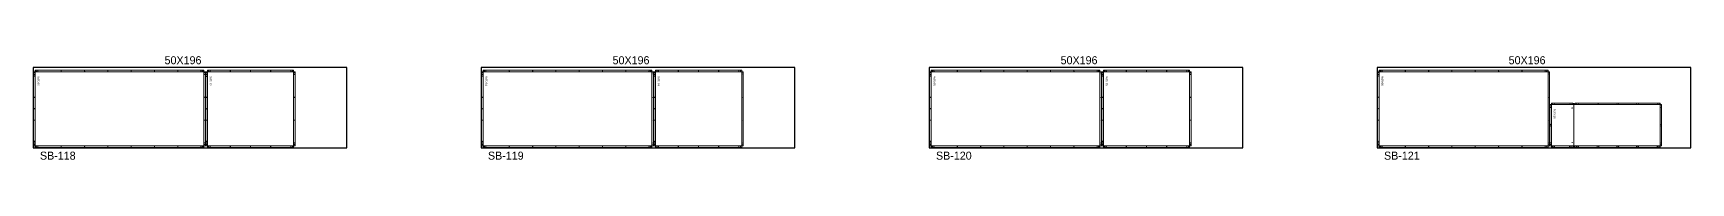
# Model space of a CAD drawing. Header units: inches. Extents: x 332 to 13969, y 521 to 599.
# Drawn here: x 332 to 1368, y 521 to 586 of the extents above; entities that cross this region are included whole.
import ezdxf

# ---------------------------------------------------------------- set-up
doc = ezdxf.new("R2010")
doc.units = ezdxf.units.IN
doc.header["$MEASUREMENT"] = 0
for name, color, linetype, lineweight in [('ACM_Layer 1_Router Offset_Panel Cut', 1, 'Continuous', 9), ('ACM_Layer 3_Open Offset Countour_Route Lines', 4, 'Continuous', 9), ('ACM_Layer 4_Drill Centers_Rivet Holes', 3, 'Continuous', 9), ('ACM_Layer 5_Drill Centers_Weep Holes', 6, 'Continuous', 9)]:
    doc.layers.add(name, color=color, linetype=linetype, lineweight=lineweight)
doc.layers.add('ACM_Reference_Text', color=7, linetype='Continuous')
doc.styles.add('ER_Basic_SS', font='', dxfattribs={"height": 1.25})
doc.styles.get('ER_Basic_SS').set_extended_font_data('ER_Basic_SS')

# ---------------------------------------------------------------- blocks, each defined once
blk = doc.blocks.new('*U147')
for p, q in [((-97.8, -34.2), (-98, -34.2)), ((-97.8, -34.5), (-97.8, -34.2))]:
    blk.add_line(p, q)
blk.add_lwpolyline([(-98, -34.5), (98, -34.5), (98, 15.5), (-98, 15.5)], close=True)
at = {"insert": (-15.9, 22.6), "char_height": 5, "attachment_point": 1}
blk.add_mtext_dynamic_manual_height_columns('50X196', width=43.964, gutter_width=1, heights=[0], dxfattribs=at)
blk = doc.blocks.new('*U148')
at = {"color": 0, "linetype": 'ByBlock', "lineweight": -2, "transparency": 16777216}
for p in [(0, 0), (280, 0), (560, 0), (840, 0)]:
    blk.add_blockref('*U147', p, dxfattribs=at)

msp = doc.modelspace()

# ---------------------------------------------------------------- linework, layer by layer
at = {"layer": 'ACM_Layer 1_Router Offset_Panel Cut'}
for points in [[(439, 577.4), (333.5, 577.4), (333.5, 576.4), (332.5, 576.4), (332.5, 530.2), (333.5, 530.2), (333.5, 529.2), (439, 529.2), (439, 530.2), (440, 530.2), (440, 576.4), (439, 576.4)], [(495, 577.4), (441.2, 577.4), (441.2, 576.4), (440.2, 576.4), (440.2, 530.2), (441.2, 530.2), (441.2, 529.2), (495, 529.2), (495, 530.2), (496, 530.2), (496, 576.4), (495, 576.4)], [(719, 577.4), (613.5, 577.4), (613.5, 576.4), (612.5, 576.4), (612.5, 530.2), (613.5, 530.2), (613.5, 529.2), (719, 529.2), (719, 530.2), (720, 530.2), (720, 576.4), (719, 576.4)], [(775.1, 577.4), (721.2, 577.4), (721.2, 576.4), (720.2, 576.4), (720.2, 530.2), (721.2, 530.2), (721.2, 529.2), (775.1, 529.2), (775.1, 530.2), (776, 530.2), (776, 576.4), (775.1, 576.4)], [(999, 577.4), (893.5, 577.4), (893.5, 576.4), (892.5, 576.4), (892.5, 530.2), (893.5, 530.2), (893.5, 529.2), (999, 529.2), (999, 530.2), (1000, 530.2), (1000, 576.4), (999, 576.4)], [(1055, 577.4), (1001.2, 577.4), (1001.2, 576.4), (1000.2, 576.4), (1000.2, 530.2), (1001.2, 530.2), (1001.2, 529.2), (1055, 529.2), (1055, 530.2), (1056, 530.2), (1056, 576.4), (1055, 576.4)], [(1279, 577.4), (1173.5, 577.4), (1173.5, 576.4), (1172.5, 576.4), (1172.5, 530.2), (1173.5, 530.2), (1173.5, 529.2), (1279, 529.2), (1279, 530.2), (1279.9, 530.2), (1279.9, 576.4), (1279, 576.4)], [(1280.2, 555.9), (1280.2, 530.2), (1281.2, 530.2), (1281.2, 529.2), (1294.2, 529.2), (1295.2, 530.2), (1296.1, 529.2), (1349, 529.2), (1349, 530.2), (1350, 530.2), (1350, 555.9), (1349, 555.9), (1349, 556.9), (1296.1, 556.9), (1295.2, 555.9), (1294.2, 556.9), (1281.2, 556.9), (1281.2, 555.9)]]:
    msp.add_lwpolyline(points, close=True, dxfattribs=at)
at = {"layer": 'ACM_Layer 3_Open Offset Countour_Route Lines'}
for p, q in [((440, 576.4), (332.5, 576.4)), ((333.5, 577.4), (333.5, 529.2)), ((439, 577.4), (439, 529.2)), ((496, 576.4), (440.2, 576.4)), ((441.2, 577.4), (441.2, 529.2)), ((495, 577.4), (495, 529.2)), ((720, 576.4), (612.5, 576.4)), ((613.5, 577.4), (613.5, 529.2)), ((719, 577.4), (719, 529.2)), ((776, 576.4), (720.2, 576.4)), ((721.2, 577.4), (721.2, 529.2)), ((775.1, 577.4), (775.1, 529.2)), ((1000, 576.4), (892.5, 576.4)), ((893.5, 577.4), (893.5, 529.2)), ((999, 577.4), (999, 529.2)), ((1056, 576.4), (1000.2, 576.4)), ((1001.2, 577.4), (1001.2, 529.2)), ((1055, 577.4), (1055, 529.2)), ((1279.9, 576.4), (1172.5, 576.4)), ((1173.5, 577.4), (1173.5, 529.2)), ((1279, 577.4), (1279, 529.2)), ((1280.2, 555.9), (1350, 555.9)), ((1281.2, 556.9), (1281.2, 529.2)), ((1295.2, 556.9), (1295.2, 529.2)), ((1349, 556.9), (1349, 529.2)), ((440, 530.2), (332.5, 530.2)), ((496, 530.2), (440.2, 530.2)), ((720, 530.2), (612.5, 530.2)), ((776, 530.2), (720.2, 530.2)), ((1000, 530.2), (892.5, 530.2)), ((1056, 530.2), (1000.2, 530.2)), ((1279.9, 530.2), (1172.5, 530.2)), ((1280.2, 530.2), (1350, 530.2))]:
    msp.add_line(p, q, dxfattribs=at)
at = {"layer": 'ACM_Layer 4_Drill Centers_Rivet Holes'}
for centre in [(333, 575.7), (333, 574.7), (334.2, 576.9), (335.2, 576.9), (349.8, 576.9), (364.4, 576.9), (378.9, 576.9), (393.5, 576.9), (408.1, 576.9), (422.7, 576.9), (437.2, 576.9), (438.2, 576.9), (439.5, 575.7), (439.5, 574.7), (440.7, 575.7), (440.7, 574.7), (441.9, 576.9), (442.9, 576.9), (455.5, 576.9), (468.1, 576.9), (480.7, 576.9), (493.3, 576.9), (494.3, 576.9), (495.5, 575.7), (495.5, 574.7), (613, 575.7), (613, 574.7), (614.2, 576.9), (615.2, 576.9), (629.8, 576.9), (644.4, 576.9), (658.9, 576.9), (673.5, 576.9), (688.1, 576.9), (702.7, 576.9), (717.2, 576.9), (718.2, 576.9), (719.5, 575.7), (719.5, 574.7), (720.7, 575.7), (720.7, 574.7), (722, 576.9), (723, 576.9), (735.5, 576.9), (748.1, 576.9), (760.7, 576.9), (773.3, 576.9), (774.3, 576.9), (775.6, 575.7), (775.6, 574.7), (893, 575.7), (893, 574.7), (894.2, 576.9), (895.2, 576.9), (909.8, 576.9), (924.4, 576.9), (938.9, 576.9), (953.5, 576.9), (968.1, 576.9), (982.7, 576.9), (997.2, 576.9), (998.2, 576.9), (999.5, 575.7), (999.5, 574.7), (1000.7, 575.7), (1000.7, 574.7), (1001.9, 576.9), (1002.9, 576.9), (1015.5, 576.9), (1028.1, 576.9), (1040.7, 576.9), (1053.3, 576.9), (1054.3, 576.9), (1055.5, 575.7), (1055.5, 574.7), (1173, 575.7), (1173, 574.7), (1174.2, 576.9), (1175.2, 576.9), (1189.8, 576.9), (1204.4, 576.9), (1218.9, 576.9), (1233.5, 576.9), (1248.1, 576.9), (1262.7, 576.9), (1277.2, 576.9), (1278.2, 576.9), (1279.5, 575.7), (1279.5, 574.7), (333, 560.5), (439.5, 560.5), (440.7, 560.5), (495.5, 560.5), (613, 560.5), (719.5, 560.5), (720.7, 560.5), (775.6, 560.5), (893, 560.5), (999.5, 560.5), (1000.7, 560.5), (1055.5, 560.5), (1173, 560.5), (1279.5, 560.5), (1280.7, 555.2), (1280.7, 554.2), (1281.9, 556.4), (1282.9, 556.4), (1292.4, 556.4), (1293.4, 556.4), (1296.9, 556.4), (1297.9, 556.4), (1309.7, 556.4), (1310.7, 556.4), (1322.1, 556.4), (1323.1, 556.4), (1334.4, 556.4), (1335.4, 556.4), (1347.3, 556.4), (1348.3, 556.4), (1349.5, 555.2), (1349.5, 554.2), (333, 546.2), (439.5, 546.2), (440.7, 546.2), (495.5, 546.2), (613, 546.2), (719.5, 546.2), (720.7, 546.2), (775.6, 546.2), (893, 546.2), (999.5, 546.2), (1000.7, 546.2), (1055.5, 546.2), (1173, 546.2), (1279.5, 546.2), (1280.7, 543.6), (1280.7, 542.6), (1349.5, 543.6), (1349.5, 542.6), (333, 532), (333, 531), (334.2, 529.7), (335.2, 529.7), (349.8, 529.7), (364.4, 529.7), (378.9, 529.7), (393.5, 529.7), (408.1, 529.7), (422.7, 529.7), (437.2, 529.7), (438.2, 529.7), (439.5, 532), (439.5, 531), (440.7, 532), (440.7, 531), (441.9, 529.7), (442.9, 529.7), (455.5, 529.7), (468.1, 529.7), (480.7, 529.7), (493.3, 529.7), (494.3, 529.7), (495.5, 532), (495.5, 531), (613, 532), (613, 531), (614.2, 529.7), (615.2, 529.7), (629.8, 529.7), (644.4, 529.7), (658.9, 529.7), (673.5, 529.7), (688.1, 529.7), (702.7, 529.7), (717.2, 529.7), (718.2, 529.7), (719.5, 532), (719.5, 531), (720.7, 532), (720.7, 531), (722, 529.7), (723, 529.7), (735.5, 529.7), (748.1, 529.7), (760.7, 529.7), (773.3, 529.7), (774.3, 529.7), (775.6, 532), (775.6, 531), (893, 532), (893, 531), (894.2, 529.7), (895.2, 529.7), (909.8, 529.7), (924.4, 529.7), (938.9, 529.7), (953.5, 529.7), (968.1, 529.7), (982.7, 529.7), (997.2, 529.7), (998.2, 529.7), (999.5, 532), (999.5, 531), (1000.7, 532), (1000.7, 531), (1001.9, 529.7), (1002.9, 529.7), (1015.5, 529.7), (1028.1, 529.7), (1040.7, 529.7), (1053.3, 529.7), (1054.3, 529.7), (1055.5, 532), (1055.5, 531), (1173, 532), (1173, 531), (1174.2, 529.7), (1175.2, 529.7), (1189.8, 529.7), (1204.4, 529.7), (1218.9, 529.7), (1233.5, 529.7), (1248.1, 529.7), (1262.7, 529.7), (1277.2, 529.7), (1278.2, 529.7), (1279.5, 532), (1279.5, 531), (1280.7, 532), (1280.7, 531), (1281.9, 529.7), (1282.9, 529.7), (1292.4, 529.7), (1293.4, 529.7), (1296.9, 529.7), (1297.9, 529.7), (1309.7, 529.7), (1310.7, 529.7), (1322.1, 529.7), (1323.1, 529.7), (1334.4, 529.7), (1335.4, 529.7), (1347.3, 529.7), (1348.3, 529.7), (1349.5, 532), (1349.5, 531)]:
    msp.add_circle(centre, 0.0625, dxfattribs=at)
at = {"layer": 'ACM_Layer 5_Drill Centers_Weep Holes'}
for centre in [(333, 573.7), (440.7, 573.6), (613.1, 573.7), (720.8, 573.7), (893, 573.7), (1000.7, 573.7), (1173.1, 573.7), (333, 553.4), (440.7, 553.3), (613.1, 553.4), (720.8, 553.4), (893, 553.4), (1000.7, 553.4), (1173.1, 553.4), (1294.1, 553.9), (333, 533), (440.7, 533), (613.1, 533), (720.8, 533), (893, 533), (1000.7, 533), (1173.1, 533), (1294.1, 532.3)]:
    msp.add_circle(centre, 0.125, dxfattribs=at)

# ---------------------------------------------------------------- block references
msp.add_blockref('*U148', (430.3, 563.5))

# ---------------------------------------------------------------- texts
at = {"char_height": 5, "attachment_point": 1}
for s, insert in [('SB-118', (336.5, 526.6)), ('SB-119', (616.5, 526.6)), ('SB-120', (896.5, 526.6)), ('SB-121', (1176.5, 526.6))]:
    msp.add_mtext_dynamic_manual_height_columns(s, width=43.964, gutter_width=1, heights=[0], dxfattribs=dict(at, insert=insert))
at = {"layer": 'ACM_Reference_Text', "style": 'ER_Basic_SS'}
for s, p in [('9.05-03', (334.8, 573.6)), ('9.05-13', (442.5, 573.6)), ('9.05-04', (614.8, 573.6)), ('9.05-14', (722.5, 573.6)), ('9.05-05', (894.8, 573.6)), ('9.05-15', (1002.5, 573.6)), ('9.05-06', (1174.8, 573.6)), ('9.05-16', (1282.5, 553.1))]:
    msp.add_text(s, height=1.25, rotation=270, dxfattribs=at).set_placement(p)

doc.saveas('drawing.dxf')
